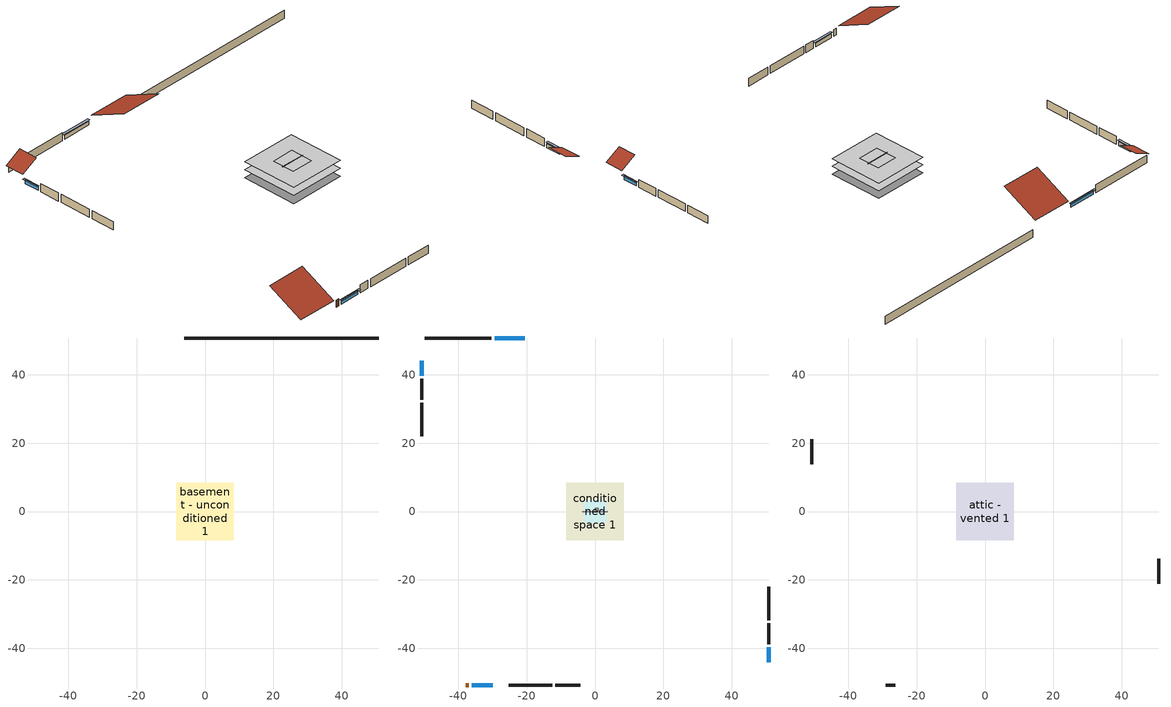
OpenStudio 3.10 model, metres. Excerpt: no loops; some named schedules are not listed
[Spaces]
basement - unconditioned 1
 floor foundation (Slab2 construction): -8.42,-8.42 -8.42,8.42 8.42,8.42 8.42,-8.42 z-2.44
 wall foundation (FoundationWall1 construction): 50.75,50.75 -6.1,50.75 z-2.44:0
garage 1
 floor foundation (Slab1 construction): -3.34,-3.34 -3.34,3.34 3.34,3.34 3.34,-3.34 z0
 wall outside (Wall1 construction): 50.75,-38.8 50.75,-32.7 z0:2.44
 wall outside (Wall2 construction): -11.58,-50.75 -4.27,-50.75 z0:2.44
 wall outside (Wall3 construction): -50.75,38.8 -50.75,32.7 z0:2.44
 wall to conditioned space 1 (Wall6 construction Reversed): 3.66,0 -3.66,0 z0:2.44
conditioned space 1
 floor to basement - unconditioned 1 (Floor2 construction): -8.42,-8.42 -8.42,8.42 8.42,8.42 8.42,-8.42 z0
 wall outside (Wall4 construction): -30.28,50.75 -49.82,50.75 z0:2.44
 wall outside (Wall5 construction): 50.75,-31.77 50.75,-22 z0:2.44
 wall outside (Wall7 construction): -50.75,31.77 -50.75,22 z0:2.44
 wall outside (Wall11 construction): -25.29,-50.75 -12.51,-50.75 z0:2.44
 wall outside (AdiabaticWallConstruction): -20.55,50.75 -29.35,50.75 / 50.75,-44.12 50.75,-39.72 / -35.99,-50.75 -29.89,-50.75 / -50.75,44.12 -50.75,39.72 z0:1.19
 wall outside (AdiabaticWallConstruction 1): -37.83,-50.75 -36.91,-50.75 z0:2.03
 window (WindowConstruction): -20.55,50.75 -29.35,50.75 z0:1.19
 window (WindowConstruction 1): 50.75,-44.12 50.75,-39.72 z0:1.19
 window (WindowConstruction 2): -35.99,-50.75 -29.89,-50.75 z0:1.19
 window (WindowConstruction 3): -50.75,44.12 -50.75,39.72 z0:1.19
 door (Door): -37.83,-50.75 -36.92,-50.75 z0:2.03
central ac and furnace airloop ret air space
 floor adiabatic (AdiabaticConst): 0,0 0,1 1,1 1,0 z0
 wall adiabatic (AdiabaticConst): 0,1 0,0 1,0 1,1 0,1 z0:1
 ceiling adiabatic (AdiabaticConst): 1,0 1,1 0,1 0,0 z1
attic - vented 1
 floor to garage 1 (Floor1 construction): -3.34,-3.34 -3.34,3.34 3.34,3.34 3.34,-3.34 z2.44
 floor to conditioned space 1 (Floor3 construction Reversed): -8.42,-8.42 -8.42,8.42 8.42,8.42 8.42,-8.42 z2.44
 wall outside (Wall8 construction): 50.75,-21.07 50.75,-13.8 z0:2.44
 wall outside (Wall9 construction): -50.75,21.07 -50.75,13.8 z0:2.44
 wall outside (Wall10 construction): -28.96,-50.75 -26.22,-50.75 z0:2.44
 roof outside (Roof1 construction): -19.62,50.75,2.44 -19.62,39.48,8.07 -7.03,39.48,8.07 -7.03,50.75,2.44
 roof outside (Roof2 construction): 50.75,-45.05,2.44 45.65,-45.05,4.98 45.65,-50.75,4.98 50.75,-50.75,2.44
 roof outside (Roof3 construction): -50.75,45.05,2.44 -45.65,45.05,4.98 -45.65,50.75,4.98 -50.75,50.75,2.44
 roof outside (Roof4 construction): -38.76,-50.75,2.44 -38.76,-40.02,7.8 -50.75,-40.02,7.8 -50.75,-50.75,2.44
shading: -29.66,50.75 -20.25,50.75 -20.25,51.36 -29.66,51.36 z1.49; 50.75,-39.42 50.75,-44.43 51.36,-44.43 51.36,-39.42 z1.49; -29.59,-50.75 -36.29,-50.75 -36.29,-51.36 -29.59,-51.36 z1.49; -50.75,39.42 -50.75,44.43 -51.36,44.43 -51.36,39.42 z1.49
[Site]
Buffalo Niagara Intl Ap_NY: Latitude {deg}=42.93; Longitude {deg}=-78.73; Time Zone {hr}=-5; Elevation {m}=215; Terrain=Suburbs; Keep Site Location Information=Yes
[Site:GroundTemperature:Shallow]
4.30207, 2.29327, 2.1324, 3.08568, 6.91256, 10.7216, 14.0239, 16.1158, 16.2935, 14.5921, 11.374, 7.68183
[Site:WaterMainsTemperature]
Calculation Method=Schedule; Temperature Schedule=mains temperature schedule
[Building]
Building 1
[Material] Roughness=Rough
Name | Thickness {m} | Conductivity {W/m-K} | Density {kg/m3} | Specific Heat {J/kg-K} | Thermal Absorptance | Solar Absorptance | Visible Absorptance
asphalt or fiberglass shingles | 0.00635 | 0.162714 | 1121.4 | 1465.45 | 0.9 | 0.85 | 0.85
roof rigid ins | 0.00281632 | 0.029427 | 32.04 | 1214.23 | 0.9 | 0.7 | 0.7
osb sheathing 0.5 in. | 0.0127 | 0.115458 | 512.64 | 1214.23 | 0.9 | 0.6 | 0.6
wood siding | 0.0254 | 0.102417 | 544.68 | 1172.36 | 0.9 | 0.7 | 0.7
osb sheathing 0.5 in. 1 | 0.0127 | 0.115458 | 512.64 | 1214.23 | 0.9 | 0.7 | 0.7
wall stud and cavity | 0.1397 | 0.727959 | 139.0536 | 1170.24 | 0.9 | 0.6 | 0.6
wall stud and cavity 1 | 0.1397 | 0.0929022 | 139.0536 | 1170.24 | 0.9 | 0.7 | 0.7
gypsum board | 0.0127 | 0.160291 | 801 | 837.4 | 0.9 | 0.6 | 0.6
osb sheathing 0.5 in. 2 | 0.0127 | 0.115458 | 512.64 | 1214.23
wall stud and cavity 2 | 0.1397 | 0.0838189 | 139.0536 | 1170.24 | 0.9 | 0.7 | 0.7
ceiling stud and cavity | 0.1397 | 1.39189 | 65.682 | 1177.47 | 0.9 | 0.7 | 0.7
floor stud and cavity | 0.1397 | 0.21683 | 92.3553 | 1139.71 | 0.9 | 0.7 | 0.7
floor rigid ins | 0.103632 | 0.029427 | 32.04 | 1214.23 | 0.9 | 0.7 | 0.7
osb sheathing 0.75 in. | 0.01905 | 0.115458 | 512.64 | 1214.23 | 0.9 | 0.7 | 0.7
floor covering | 0.0127 | 0.0433444 | 54.468 | 1339.84 | 0.9 | 0.6 | 0.6
ceiling loosefill ins | 0.169333 | 0.0480833 | 16.02 | 1046.75 | 0.9 | 0.7 | 0.7
ceiling stud and cavity 1 | 0.1397 | 0.0824711 | 65.682 | 1177.47 | 0.9 | 0.7 | 0.7
concrete 4.0 in. | 0.1016 | 1.803125 | 2242.8 | 837.4 | 0.9 | 0.7 | 0.7
concrete 8.0 in. | 0.2032 | 1.803125 | 2242.8 | 837.4 | 0.9 | 0.7 | 0.7
wood siding 1; wood siding 2 | 0.0254 | 0.102417 | 544.68 | 1172.36
wall rigid ins | 0.512978 | 0.029427 | 32.04 | 1214.23 | 0.9 | 0.7 | 0.7
wall stud and cavity 3 | 0.0889 | 0.380278 | 52.3479 | 1209.89 | 0.9 | 0.7 | 0.7
door material | 0.04445 | 0.0716541 | 512.64 | 1214.23 | 0.9 | 0.7 | 0.7
wall stud and cavity 4 | 0.0889 | 0.391764 | 83.0341 | 1211.67 | 0.9 | 0.7 | 0.7
furniture material conditioned space 1; furniture material garage 1; furniture material basement - unconditioned 1 | 0.1524 | 0.115458 | 640.8 | 1214.23 | 0.9 | 0.6 | 0.6
[Construction]
Roof1 construction; Roof2 construction; Roof3 construction; Roof4 construction: asphalt or fiberglass shingles, roof rigid ins, osb sheathing 0.5 in.
Wall1 construction; Wall2 construction; Wall3 construction: wood siding, osb sheathing 0.5 in. 1, wall stud and cavity
Wall4 construction; Wall5 construction: wood siding, osb sheathing 0.5 in. 1, wall stud and cavity 1, gypsum board
Wall6 construction Reversed: gypsum board, wall stud and cavity 2, osb sheathing 0.5 in. 2
Wall7 construction; Wall11 construction: wood siding, osb sheathing 0.5 in. 2, wall stud and cavity 1, gypsum board
Wall8 construction; Wall9 construction; Wall10 construction: wood siding, osb sheathing 0.5 in. 2, wall stud and cavity
Floor1 construction: ceiling stud and cavity
Floor2 construction: floor stud and cavity, floor rigid ins, osb sheathing 0.75 in., floor covering
Floor3 construction Reversed: gypsum board, ceiling stud and cavity 1, ceiling loosefill ins
Slab1 construction; Slab2 construction: concrete 4.0 in.
FoundationWall1 construction: concrete 8.0 in.
WindowConstruction; WindowConstruction 1; WindowConstruction 2; WindowConstruction 3: WindowMaterial
AdiabaticWallConstruction: wood siding 1, wall rigid ins, wall stud and cavity 3, gypsum board
Door: door material
AdiabaticWallConstruction 1: wood siding 2, wall rigid ins, wall stud and cavity 3, gypsum board
PartitionWallConstruction: gypsum board, wall stud and cavity 4, gypsum board
furniture construction conditioned space 1: furniture material conditioned space 1
furniture construction garage 1: furniture material garage 1
furniture construction basement - unconditioned 1: furniture material basement - unconditioned 1
AdiabaticConst: Adiabatic
[WindowMaterial:SimpleGlazingSystem]
WindowMaterial: U-Factor {W/m2-K}=2.10086; Solar Heat Gain Coefficient=0.3
[Material:NoMass]
Adiabatic: Roughness=Rough; Thermal Resistance {m2-K/W}=176.1
[ThermalZone] Multiplier=1; Use Ideal Air Loads=No
Name | Volume {m3} | Thermostat
conditioned space | 692.064 | conditioned space temperature setpoint
attic - vented | 443.593
garage | 108.737
basement - unconditioned | 692.064
central ac and furnace airloop ret air zone | 1
[Sizing:Zone] Zone Cooling Design Supply Air Temperature Input Method=SupplyAirTemperature; Zone Cooling Design Supply Air Temperature {C}=14; Zone Cooling Design Supply Air Temperature Difference {deltaC}=11.11; Zone Heating Design Supply Air Temperature Input Method=SupplyAirTemperature; Zone Heating Design Supply Air Temperature {C}=40; Zone Heating Design Supply Air Temperature Difference {deltaC}=11.11; Zone Cooling Design Supply Air Humidity Ratio {kg-H2O/kg-air}=0.0085; Zone Heating Design Supply Air Humidity Ratio {kg-H2O/kg-air}=0.008; Cooling Design Air Flow Method=DesignDay; Heating Design Air Flow Method=DesignDay; Account for Dedicated Outdoor Air System=No; Dedicated Outdoor Air System Control Strategy=NeutralSupplyAir; Dedicated Outdoor Air Low Setpoint Temperature for Design {C}=autosize; Dedicated Outdoor Air High Setpoint Temperature for Design {C}=autosize; Zone Load Sizing Method=Sensible Load Only No Latent Load; Zone Latent Cooling Design Supply Air Humidity Ratio Input Method=HumidityRatioDifference; Zone Cooling Design Supply Air Humidity Ratio Difference {kgWater/kgDryAir}=0.005; Zone Latent Heating Design Supply Air Humidity Ratio Input Method=HumidityRatioDifference; Zone Humidification Design Supply Air Humidity Ratio Difference {kgWater/kgDryAir}=0.005; Sizing Option=Coincident
attic - vented; garage; central ac and furnace airloop ret air zone
[Space]
Name | Thermal Zone | Volume {m3}
conditioned space 1 | conditioned space | 692.064
attic - vented 1 | attic - vented | 443.593
garage 1 | garage | 108.737
basement - unconditioned 1 | basement - unconditioned | 692.064
central ac and furnace airloop ret air space | central ac and furnace airloop ret air zone
[ThermostatSetpoint:DualSetpoint]
conditioned space temperature setpoint: Heating Setpoint Temperature Schedule=heating setpoint; Cooling Setpoint Temperature Schedule=cooling setpoint; Temperature Difference Between Cutout And Setpoint {deltaC}=0
[Foundation:Kiva] Wall Depth Below Slab {m}=0.2032
Name | Initial Indoor Air Temperature {C} | Wall Height Above Grade {m}
Foundation Kiva 1 | 2.71017 | 0.1016
Foundation Kiva 2 | 2.37632 | 0
[Foundation:Kiva:Settings]
Soil Conductivity {W/m-K}=1.731; Soil Density {kg/m3}=1842.3; Soil Specific Heat {J/kg-K}=418.7; Ground Solar Absorptivity=0.9; Ground Thermal Absorptivity=0.9; Ground Surface Roughness {m}=0.03; Far-Field Width {m}=40; Deep-Ground Boundary Condition=ZeroFlux; Deep-Ground Depth {m}=40; Minimum Cell Dimension {m}=0.2; Maximum Cell Growth Coefficient=3; Simulation Timestep=Timestep
[SurfaceProperty:ExposedFoundationPerimeter] Exposed Perimeter Calculation Method=TotalExposedPerimeter
Name | Total Exposed Perimeter {m}
Slab1 | 19.5072
Slab2 | 56.8452
[SurfaceProperty:IncidentSolarMultiplier] Incident Solar Multiplier=1; Incident Solar Multiplier Schedule=trans schedule winter=0.857 summer=0.857
Window1; Window2; Window3; Window4
[InternalMass:Definition] Design Level Calculation Method=SurfaceArea
Name | Construction | Surface Area {m2}
partition wall mass | PartitionWallConstruction | 283.819
furniture mass conditioned space 1 | furniture construction conditioned space 1 | 113.528
furniture mass garage 1 | furniture construction garage 1 | 4.45935
furniture mass basement - unconditioned 1 | furniture construction basement - unconditioned 1 | 113.528
[InternalMass] Multiplier=1
Name | Internal Mass Definition | Space or SpaceType
partition wall mass | partition wall mass | conditioned space 1
furniture mass conditioned space 1 | furniture mass conditioned space 1 | conditioned space 1
furniture mass garage 1 | furniture mass garage 1 | garage 1
furniture mass basement - unconditioned 1 | furniture mass basement - unconditioned 1 | basement - unconditioned 1
[Fan:SystemModel]
central ac and furnace supply fan: Availability Schedule=Always On Discrete; Design Maximum Air Flow Rate {m3/s}=0.618723; Speed Control Method=Discrete; Electric Power Minimum Flow Rate Fraction=0.2; Design Pressure Rise {Pa}=500; Motor Efficiency=1; Motor In Air Stream Fraction=1; Design Electric Power Consumption {W}=autosize; Design Power Sizing Method=PowerPerFlow; Electric Power Per Unit Flow Rate {W/(m3/s)}=1059.44; Electric Power Per Unit Flow Rate Per Unit Pressure {W-s/m3-Pa}=1.66667; Fan Total Efficiency=0.7; Motor Loss Radiative Fraction=0; Speed Flow Fraction 1=0.43478; Speed Electric Power Fraction 1=0.36106; Speed Flow Fraction 2=1; Speed Electric Power Fraction 2=1
[EnergyManagementSystem:Sensor]
Name | Output Variable or Output Meter Index Key | Output Variable or Output Meter
central_ac_and_furnace_supply_fan_s; central_ac_and_furnace_supply_fan_s_1 | central ac and furnace supply fan | Fan Electricity Energy
out_pb_s |  | Site Outdoor Air Barometric Pressure
out_wt_s |  | Site Outdoor Air Humidity Ratio
site_vw_s |  | Site Wind Speed
cool_season | cooling season schedule | Schedule Value
central_ac_and_furnace_airloop_Fan_RTF_s | central ac and furnace supply fan | Fan Runtime Fraction Speed 1
central_ac_and_furnace_airloop_Fan_RTF_s_1 | central ac and furnace supply fan | Fan Runtime Fraction Speed 2
central_ac_and_furnace_airloop_AH_MFR_s | Node 7 | System Node Mass Flow Rate
central_ac_and_furnace_airloop_AH_VFR_s | Node 7 | System Node Current Density Volume Flow Rate
central_ac_and_furnace_airloop_AH_Tout_s | Node 7 | System Node Temperature
central_ac_and_furnace_airloop_AH_Wout_s | Node 7 | System Node Humidity Ratio
central_ac_and_furnace_airloop_RA_T_s | Node 10 | System Node Temperature
central_ac_and_furnace_airloop_Ra_W_s | Node 10 | System Node Humidity Ratio
natural_vent_s | natural vent schedule | Schedule Value
htg_sp_s | heating setpoint | Schedule Value
clg_sp_s | cooling setpoint | Schedule Value
mech_vent_range_fan_0_sch_s | mech vent range fan 0 schedule | Schedule Value
mech_vent_bath_fan_0_sch_s | mech vent bath fan 0 schedule | Schedule Value
clothes_dryer_exhaust_0_sch_s | clothes_dryer | Schedule Value
htg_load_cond |  | Heating:EnergyTransfer:Zone:CONDITIONED SPACE
clg_load_cond |  | Cooling:EnergyTransfer:Zone:CONDITIONED SPACE
htg_load_duct |  | Heating:EnergyTransfer:Zone:CENTRAL AC AND FURNACE AIRLOOP RET AIR ZONE
clg_load_duct |  | Cooling:EnergyTransfer:Zone:CENTRAL AC AND FURNACE AIRLOOP RET AIR ZONE
[EnergyManagementSystem:Program]
central_ac_and_furnace_supply_fan_disaggregate_program: Set central_ac_and_furnace_supply_fan_clg = 0; If central_ac_and_furnace_clg_coil_s > 0; Set central_ac_and_furnace_supply_fan_clg = central_ac_and_furnace_supply_fan_s; EndIf
central_ac_and_furnace_supply_fan_disaggregate_program_1: Set central_ac_and_furnace_supply_fan_primary_htg = 0; If central_ac_and_furnace_htg_coil_s > 0; Set central_ac_and_furnace_supply_fan_primary_htg = central_ac_and_furnace_supply_fan_s_1; EndIf
water_heater_EC_adj: If WarmupFlag == 0; Set dhw_e_cons = water_heater_energy + water_heater_on_cycle_parasitic + water_heater_off_cycle_parasitic; Set water_heater_ec_adj_act = 0.0 * dhw_e_cons / 1; EndIf
fridge_schedule_program: Set Tin = fridge_tin_s*(9.0/5.0)+32.0; Set fridge_schedule_act = 0; If (Hour == 0); Set fridge_schedule_act = (-0.487+0.019*Tin); ElseIf (Hour == 1); Set fridge_schedule_act = (-0.34+0.016*Tin); ElseIf (Hour == 2); Set fridge_schedule_act = (-0.37+0.017*Tin); ElseIf (Hour == 3); Set fridge_schedule_act = (-0.361+0.016*Tin); ElseIf (Hour == 4); Set fridge_schedule_act = (-0.515+0.018*Tin); ElseIf (Hour == 5); Set fridge_schedule_act = (-0.684+0.021*Tin); ElseIf (Hour == 6); Set fridge_schedule_act = (-0.471+0.019*Tin); ElseIf (Hour == 7); Set fridge_schedule_act = (-0.159+0.015*Tin); ElseIf (Hour == 8); Set fridge_schedule_act = (-0.079+0.015*Tin); ElseIf (Hour == 9); Set fridge_schedule_act = (-0.417+0.019*Tin); ElseIf (Hour == 10); Set fridge_schedule_act = (-0.411+0.018*Tin); ElseIf (Hour == 11); Set fridge_schedule_act = (-0.386+0.018*Tin); ElseIf (Hour == 12); Set fridge_schedule_act = (-0.24+0.016*Tin); ElseIf (Hour == 13); Set fridge_schedule_act = (-0.314+0.017*Tin); ElseIf (Hour == 14); Set fridge_schedule_act = (-0.16+0.015*Tin); ElseIf (Hour == 15); Set fridge_schedule_act = (-0.121+0.015*Tin); ElseIf (Hour == 16); Set fridge_schedule_act = (-0.469+0.02*Tin); ElseIf (Hour == 17); Set fridge_schedule_act = (-0.412+0.02*Tin); ElseIf (Hour == 18); Set fridge_schedule_act = (-0.091+0.017*Tin); ElseIf (Hour == 19); Set fridge_schedule_act = (0.077+0.014*Tin); ElseIf (Hour == 20); Set fridge_schedule_act = (-0.118+0.016*Tin); ElseIf (Hour == 21); Set fridge_schedule_act = (-0.247+0.017*Tin); ElseIf (Hour == 22); Set fridge_schedule_act = (-0.445+0.019*Tin); ElseIf (Hour == 23); Set fridge_schedule_act = (-0.544+0.02*Tin); EndIf
central_ac_and_furnace_airloop_0_duct_program: Set central_ac_and_furnace_airloop_AH_MFR = central_ac_and_furnace_airloop_AH_MFR_s; Set central_ac_and_furnace_airloop_Fan_RTF = 0; Set central_ac_and_furnace_airloop_Fan_RTF = central_ac_and_furnace_airloop_Fan_RTF + central_ac_and_furnace_airloop_Fan_RTF_s; Set central_ac_and_furnace_airloop_Fan_RTF = central_ac_and_furnace_airloop_Fan_RTF + central_ac_and_furnace_airloop_Fan_RTF_s_1; Set central_ac_and_furnace_airloop_AH_VFR = central_ac_and_furnace_airloop_AH_VFR_s; Set central_ac_and_furnace_airloop_AH_Tout = central_ac_and_furnace_airloop_AH_Tout_s; Set central_ac_and_furnace_airloop_AH_Wout = central_ac_and_furnace_airloop_AH_Wout_s; Set central_ac_and_furnace_airloop_RA_T = central_ac_and_furnace_airloop_RA_T_s; Set central_ac_and_furnace_airloop_Ra_W = central_ac_and_furnace_airloop_Ra_W_s; Set central_ac_and_furnace_airloop_0_DZ_T = central_ac_and_furnace_airloop_0_DZ_T_s; Set central_ac_and_furnace_airloop_0_DZ_W = central_ac_and_furnace_airloop_0_DZ_W_s; Run central_ac_and_furnace_airloop_0_duct_subroutine; Set central_ac_and_furnace_airloop_0_SupSensLkToCond_act = central_ac_and_furnace_airloop_0_SupSensLkToCond; Set central_ac_and_furnace_airloop_0_SupLatLkToCond_act = central_ac_and_furnace_airloop_0_SupLatLkToCond; Set central_ac_and_furnace_airloop_0_SupCondToLv_act = central_ac_and_furnace_airloop_0_SupCondToLv; Set central_ac_and_furnace_airloop_0_RetSensLkToRP_act = central_ac_and_furnace_airloop_0_RetSensLkToRP; Set central_ac_and_furnace_airloop_0_RetLatLkToRP_act = central_ac_and_furnace_airloop_0_RetLatLkToRP; Set central_ac_and_furnace_airloop_0_RetCondToRP_act = central_ac_and_furnace_airloop_0_RetCondToRP; Set central_ac_and_furnace_airloop_0_RetCondToDZ_act = central_ac_and_furnace_airloop_0_RetCondToDZ; Set central_ac_and_furnace_airloop_0_SupCondToDZ_act = central_ac_and_furnace_airloop_0_SupCondToDZ; Set central_ac_and_furnace_airloop_0_SupSensLkToDZ_act = central_ac_and_furnace_airloop_0_SupSensLkToDZ; Set central_ac_and_furnace_airloop_0_SupLatLkToDZ_act = central_ac_and_furnace_airloop_0_SupLatLkToDZ; Set central_ac_and_furnace_airloop_0_ZoneMixDZToCond_mix_act = central_ac_and_furnace_airloop_0_ZoneMixDZToCond; Set central_ac_and_furnace_airloop_0_ZoneMixCondToDZ_mix_act = central_ac_and_furnace_airloop_0_ZoneMixCondToDZ
natural_vent_program: Set Tin = tin_s; Set Tout = tout_s; Set Wout = out_wt_s; Set Pbar = out_pb_s; Set Phiout = (@RhFnTdbWPb Tout Wout Pbar); Set MaxHR = 0.0115; Set Tnvsp = (htg_sp_s + clg_sp_s) / 2; Set NVavail = natural_vent_s; Set ClgSsnAvail = cool_season; Set Qnv = 0; Set Qwhf = 0; Set whole_house_fan_mix_act = 0; Set whole_house_fan_act = 0; If ((Wout < MaxHR) && (Tin > Tout) && (Tin > Tnvsp) && (ClgSsnAvail > 0)); Set WHF_Flow = 0; Set Adj = (Tin-Tnvsp)/(Tin-Tout); Set Adj = (@Min Adj 1); Set Adj = (@Max Adj 0); If (WHF_Flow > 0); Set Qwhf = WHF_Flow*Adj; Set whole_house_fan_mix_act = WHF_Flow*Adj; Set WHF_W = 0; Set whole_house_fan_act = WHF_W*Adj; ElseIf (NVavail > 0); Set NVArea = 11323.617094656001; Set Cs = 8.968567957270247e-05; Set Cw = 6.158219665777789e-05; Set Tdiff = Tin-Tout; Set dT = (@Abs Tdiff); Set Vwind = site_vw_s; Set SGNV = NVArea*Adj*((((Cs*dT)+(Cw*(Vwind^2)))^0.5)/1000); Set MaxNV = 3.844798503936001; Set Qnv = (@Min SGNV MaxNV); EndIf; EndIf; Set natural_vent_flow_act = Qnv; Set whole_house_fan_flow_act = Qwhf; Set natural_vent_program_Qnv = Qnv; Set natural_vent_program_Qwhf = Qwhf
basement_unconditioned_1_duct_leakage_imbalance_infil_program: Set Qducts = 0; Set Qducts = Qducts - central_ac_and_furnace_airloop_0_DuctImbalLkSupFanEquivDZ; Set Qducts = Qducts + central_ac_and_furnace_airloop_0_DuctImbalLkExhFanEquivDZ; Set basement_unconditioned_1_duct_leakage_imbalance_infil_flow_act = (@Abs(Qducts))
infil_program: Set p_m = 0.14; Set p_s = 0.22; Set s_m = 270; Set s_s = 370; Set z_m = 9.99744; Set z_s = 2.4384; Set f_t = (((s_m/z_m)^p_m)*((z_s/s_s)^p_s)); Set Tdiff = tin_s-tout_s; Set dT = @Abs Tdiff; Set c = 0.0986; Set Cs = 0.0567; Set Cw = 0.1627; Set n = 0.65; Set sft = (f_t*0.5); Set temp1 = ((c*Cw)*((sft*site_vw_s)^(2*n)))^2; Set Qinf = (((c*Cs*(dT^n))^2)+temp1)^0.5; Set Qinf = (@Max Qinf 0); Set mech_vent_house_fan_sensible_load_act = 0.0; Set mech_vent_house_fan_latent_load_act = 0.0; Set OASupInPb = out_pb_s; Set OASupInTemp = tout_s; Set OASupInW = out_wt_s; Set OASupRho = (@RhoAirFnPbTdbW OASupInPb OASupInTemp OASupInW); Set OASupCp = (@CpAirFnW OASupInW); Set OASupInEnth = (@HFnTdbW OASupInTemp OASupInW); Set ZoneTemp = tin_s; Set ZoneW = win_s; Set ZoneCp = (@CpAirFnW ZoneW); Set ZoneAirEnth = (@HFnTdbW ZoneTemp ZoneW); Set mech_vent_house_fan_cfis_act = 0.0; Set QWHV_cfis_sup = 0.0; Set QWHV_cfis_suppl_sup = 0.0; Set QWHV_cfis_suppl_exh = 0.0; Set Qrange = 0; Set Qrange = Qrange + 0.04719 * mech_vent_range_fan_0_sch_s; Set Qbath = 0; Set Qbath = Qbath + 0.04719 * mech_vent_bath_fan_0_sch_s; Set Qdryer = 0; Set Qdryer = Qdryer + 0.15118 * clothes_dryer_exhaust_0_sch_s; Set QWHV_sup = 0.0; Set QWHV_exh = 0.0; Set Qsupply = QWHV_sup + QWHV_cfis_sup + QWHV_cfis_suppl_sup; Set Qexhaust = Qrange + Qbath + Qdryer + QWHV_exh + QWHV_cfis_suppl_exh; Set Qfan = (@Max Qexhaust Qsupply); Set Qducts = 0; Set Qducts = Qducts - central_ac_and_furnace_airloop_0_DuctImbalLkSupFanEquivCond; Set Qducts = Qducts + central_ac_and_furnace_airloop_0_DuctImbalLkExhFanEquivCond; If Qducts < 0; Set Qsupply = Qsupply - Qducts; Else; Set Qexhaust = Qexhaust + Qducts; EndIf; Set Qfan_with_ducts = (@Max Qexhaust Qsupply); Set Qimb = (@Abs (Qsupply - Qexhaust)); If Qinf + Qimb > 0; Set Qtot = Qfan_with_ducts + (Qinf^2) / (Qinf + Qimb); Else; Set Qtot = Qfan_with_ducts; EndIf; Set Qinf_adj = Qtot - Qfan; Set infil_flow_act = Qinf_adj; Set infil_program_Qinf = Qinf_adj; Set infil_program_Qfan = Qfan; Set Qload = Qfan; Set Effectiveness_Sens = 0.0; Set Effectiveness_Lat = 0.0; Set Fan_MFR = Qload * OASupRho; Set ZoneInEnth = OASupInEnth; Set ZoneInTemp = OASupInTemp; Set FanTotalToCond = Fan_MFR * (ZoneInEnth - ZoneAirEnth); Set FanSensToCond = Fan_MFR * ZoneCp * (ZoneInTemp - ZoneTemp); Set FanLatToCond = FanTotalToCond - FanSensToCond; Set mech_vent_house_fan_sensible_load_act = mech_vent_house_fan_sensible_load_act + FanSensToCond; Set mech_vent_house_fan_latent_load_act = mech_vent_house_fan_latent_load_act + FanLatToCond
unmet_hours_program: Set htg_unmet_hours = 0; Set clg_unmet_hours = 0; Set unit_htg_unmet_hours = 0; If ((DayOfYear >= 1) && (DayOfYear <= 365)); Set unit_htg_unmet_hours = unit_htg_unmet_hours + conditioned_space_htg_unmet_s; If unit_htg_unmet_hours > htg_unmet_hours; Set htg_unmet_hours = unit_htg_unmet_hours; EndIf; EndIf; Set unit_clg_unmet_hours = 0; If ((DayOfYear >= 1) && (DayOfYear <= 365)); Set unit_clg_unmet_hours = unit_clg_unmet_hours + conditioned_space_clg_unmet_s; If unit_clg_unmet_hours > clg_unmet_hours; Set clg_unmet_hours = unit_clg_unmet_hours; EndIf; EndIf
total_loads_program: Set loads_htg_tot = 0; Set loads_clg_tot = 0; If htg_load_cond > 0; Set loads_htg_tot = loads_htg_tot + (htg_load_cond - clg_load_cond) * 1.0; Set loads_htg_tot = loads_htg_tot + (htg_load_duct - clg_load_duct) * 1.0; EndIf; Set loads_htg_tot = (@Max loads_htg_tot 0); If clg_load_cond > 0; Set loads_clg_tot = loads_clg_tot + (clg_load_cond - htg_load_cond) * 1.0; Set loads_clg_tot = loads_clg_tot + (clg_load_duct - htg_load_duct) * 1.0; EndIf; Set loads_clg_tot = (@Max loads_clg_tot 0)
total_airflows_program: Set total_infil_flow_rate = 0; Set total_mechvent_flow_rate = 0; Set total_natvent_flow_rate = 0; Set total_whf_flow_rate = 0; Set total_infil_flow_rate = total_infil_flow_rate + (infil_program_Qinf * 1); Set total_mechvent_flow_rate = total_mechvent_flow_rate + (infil_program_Qfan * 1); Set total_natvent_flow_rate = total_natvent_flow_rate + (natural_vent_program_Qnv * 1); Set total_whf_flow_rate = total_whf_flow_rate + (natural_vent_program_Qwhf * 1)
[EnergyManagementSystem:ProgramCallingManager]
central_ac_and_furnace_supply_fan_disaggregate_program_calling_manager: EndOfSystemTimestepBeforeHVACReporting; central_ac_and_furnace_supply_fan_disaggregate_program
central_ac_and_furnace_supply_fan_disaggregate_program_calling_manager 1: EndOfSystemTimestepBeforeHVACReporting; central_ac_and_furnace_supply_fan_disaggregate_program_1
water_heater_EC_adj_ProgramManager: EndOfSystemTimestepBeforeHVACReporting; water_heater_EC_adj
fridge_schedule_program_calling_manager: BeginZoneTimestepAfterInitHeatBalance; fridge_schedule_program
central_ac_and_furnace_airloop_0_duct_program_calling_manager: EndOfSystemTimestepAfterHVACReporting; central_ac_and_furnace_airloop_0_duct_program
natural_vent_program_calling_manager: BeginZoneTimestepAfterInitHeatBalance; natural_vent_program
basement_unconditioned_1_duct_leakage_imbalance_infil_program_calling_manager: BeginZoneTimestepAfterInitHeatBalance; basement_unconditioned_1_duct_leakage_imbalance_infil_program
infil_program_calling_manager: BeginZoneTimestepAfterInitHeatBalance; infil_program
unmet_hours_program_calling_manager: EndOfZoneTimestepBeforeZoneReporting; unmet_hours_program
total_loads_program_calling_manager: EndOfZoneTimestepAfterZoneReporting; total_loads_program
total_airflows_program_calling_manager: EndOfZoneTimestepAfterZoneReporting; total_airflows_program
[EnergyManagementSystem:OutputVariable] Type of Data in Variable=Summed; Update Frequency=SystemTimestep; Units=J
Name | EMS Variable | EMS Program or Subroutine
central ac and furnace supply fan disaggregate clg | central_ac_and_furnace_supply_fan_clg | central_ac_and_furnace_supply_fan_disaggregate_program
central ac and furnace supply fan disaggregate htg primary | central_ac_and_furnace_supply_fan_primary_htg | central_ac_and_furnace_supply_fan_disaggregate_program_1
[External:File]
External File 1: File=in.schedules.csv
[ElectricEquipment:Definition] Design Level Calculation Method=EquipmentLevel
Name | Design Level {W} | Fraction Latent | Fraction Radiant | Fraction Lost
ceiling fan | 58.3651 | 0 | 0.558 | 0
clothes washer | 1243.65 | 0.03 | 0.162 | 0.7
clothes dryer | 485.805 | 0.015 | 0.081 | 0.85
dishwasher | 724.42 | 0.3 | 0.18 | 0.4
fridge | 78.8813 | 0 | 0.6 | 0
cooking range | 102.038 | 0.16 | 0.384 | 0.2
misc tv | 407.323 | 0 | 0.6 | 0
misc plug loads | 514.959 | 0.045 | 0.513 | 0.1
whole house fan; mech vent house fan | 0 | 0 | 0 | 1
mech vent house fan cfis | 0 | 0 | 0 | 0
mech vent range fan 0; mech vent bath fan 0 | 30 | 0 | 0 | 1
[ElectricEquipment] Space or SpaceType=conditioned space 1
Name | Electric Equipment Definition | Schedule
ceiling fan | ceiling fan | ceiling_fan
clothes washer | clothes washer | clothes_washer
clothes dryer | clothes dryer | clothes_dryer
dishwasher | dishwasher | dishwasher
fridge | fridge | fridge schedule
cooking range | cooking range | cooking_range
misc tv | misc tv | plug_loads_tv
misc plug loads | misc plug loads | plug_loads_other
whole house fan | whole house fan | Always On Discrete
mech vent house fan | mech vent house fan | mech vent house fan schedule
mech vent house fan cfis | mech vent house fan cfis | mech vent house fan cfis schedule
mech vent range fan 0 | mech vent range fan 0 | mech vent range fan 0 schedule
mech vent bath fan 0 | mech vent bath fan 0 | mech vent bath fan 0 schedule
[OtherEquipment:Definition] Design Level Calculation Method=EquipmentLevel
Name | Design Level {W} | Fraction Latent | Fraction Radiant | Fraction Lost
water heater energy adjustment1 | 0.01 | 0 | 0 | 1
clothes dryer 2 | 6453.99 | 0.015 | 0.081 | 0.85
cooking range 2 | 2990.45 | 0.16 | 0.384 | 0.2
general water use sensible | -52.5013 | 0 | 0.6 | 0
general water use latent | 53.2715 | 1 | 0 | 0
central ac and furnace airloop_0 SupSensLkToCond; central ac and furnace airloop_0 SupCondToLv; central ac and furnace airloop_0 RetCondToRP; central ac and furnace airloop_0 RetSensLkToRP; central ac and furnace airloop_0 SupCondToDZ; central ac and furnace airloop_0 RetCondToDZ; central ac and furnace airloop_0 SupSensLkToDZ; mech vent house fan sensible load | 0 | 0 | 0 | 0
central ac and furnace airloop_0 SupLatLkToCond; central ac and furnace airloop_0 RetLatLkToRP; central ac and furnace airloop_0 SupLatLkToDZ; mech vent house fan latent load | 0 | 1 | 0 | 0
[OtherEquipment]
Name | Other Equipment Definition | Space or SpaceType | Schedule | Fuel Type
water heater energy adjustment1 | water heater energy adjustment1 | basement - unconditioned 1 | Always On Discrete | NaturalGas
clothes dryer 1 | clothes dryer 2 | conditioned space 1 | clothes_dryer | NaturalGas
cooking range 1 | cooking range 2 | conditioned space 1 | cooking_range | NaturalGas
general water use sensible | general water use sensible | conditioned space 1 | general water use schedule
general water use latent | general water use latent | conditioned space 1 | general water use schedule
central ac and furnace airloop_0 SupSensLkToCond | central ac and furnace airloop_0 SupSensLkToCond | conditioned space 1 | Always On Discrete
central ac and furnace airloop_0 SupLatLkToCond | central ac and furnace airloop_0 SupLatLkToCond | conditioned space 1 | Always On Discrete
central ac and furnace airloop_0 SupCondToLv | central ac and furnace airloop_0 SupCondToLv | conditioned space 1 | Always On Discrete
central ac and furnace airloop_0 RetCondToRP | central ac and furnace airloop_0 RetCondToRP | central ac and furnace airloop ret air space | Always On Discrete
central ac and furnace airloop_0 RetSensLkToRP | central ac and furnace airloop_0 RetSensLkToRP | central ac and furnace airloop ret air space | Always On Discrete
central ac and furnace airloop_0 RetLatLkToRP | central ac and furnace airloop_0 RetLatLkToRP | central ac and furnace airloop ret air space | Always On Discrete
central ac and furnace airloop_0 SupCondToDZ | central ac and furnace airloop_0 SupCondToDZ | basement - unconditioned 1 | Always On Discrete
central ac and furnace airloop_0 RetCondToDZ | central ac and furnace airloop_0 RetCondToDZ | basement - unconditioned 1 | Always On Discrete
central ac and furnace airloop_0 SupSensLkToDZ | central ac and furnace airloop_0 SupSensLkToDZ | basement - unconditioned 1 | Always On Discrete
central ac and furnace airloop_0 SupLatLkToDZ | central ac and furnace airloop_0 SupLatLkToDZ | basement - unconditioned 1 | Always On Discrete
mech vent house fan sensible load | mech vent house fan sensible load | conditioned space 1 | Always On Discrete
mech vent house fan latent load | mech vent house fan latent load | conditioned space 1 | Always On Discrete
[EnergyManagementSystem:Actuator]
Name | Actuated Component | Actuated Component Type | Actuated Component Control Type | Zone or Space
water_heater_ec_adj_act | water heater energy adjustment1 | OtherEquipment | Power Level | basement - unconditioned 1
fridge_schedule_act | fridge schedule | Schedule:Constant | Schedule Value
central_ac_and_furnace_airloop_0_SupSensLkToCond_act | central ac and furnace airloop_0 SupSensLkToCond | OtherEquipment | Power Level | conditioned space 1
central_ac_and_furnace_airloop_0_SupLatLkToCond_act | central ac and furnace airloop_0 SupLatLkToCond | OtherEquipment | Power Level | conditioned space 1
central_ac_and_furnace_airloop_0_SupCondToLv_act | central ac and furnace airloop_0 SupCondToLv | OtherEquipment | Power Level | conditioned space 1
central_ac_and_furnace_airloop_0_RetCondToRP_act | central ac and furnace airloop_0 RetCondToRP | OtherEquipment | Power Level | central ac and furnace airloop ret air space
central_ac_and_furnace_airloop_0_RetSensLkToRP_act | central ac and furnace airloop_0 RetSensLkToRP | OtherEquipment | Power Level | central ac and furnace airloop ret air space
central_ac_and_furnace_airloop_0_RetLatLkToRP_act | central ac and furnace airloop_0 RetLatLkToRP | OtherEquipment | Power Level | central ac and furnace airloop ret air space
central_ac_and_furnace_airloop_0_SupCondToDZ_act | central ac and furnace airloop_0 SupCondToDZ | OtherEquipment | Power Level | basement - unconditioned 1
central_ac_and_furnace_airloop_0_RetCondToDZ_act | central ac and furnace airloop_0 RetCondToDZ | OtherEquipment | Power Level | basement - unconditioned 1
central_ac_and_furnace_airloop_0_SupSensLkToDZ_act | central ac and furnace airloop_0 SupSensLkToDZ | OtherEquipment | Power Level | basement - unconditioned 1
central_ac_and_furnace_airloop_0_SupLatLkToDZ_act | central ac and furnace airloop_0 SupLatLkToDZ | OtherEquipment | Power Level | basement - unconditioned 1
central_ac_and_furnace_airloop_0_ZoneMixDZToCond_mix_act | central ac and furnace airloop_0 ZoneMixDZToCond mix | ZoneMixing | Air Exchange Flow Rate
central_ac_and_furnace_airloop_0_ZoneMixCondToDZ_mix_act | central ac and furnace airloop_0 ZoneMixCondToDZ mix | ZoneMixing | Air Exchange Flow Rate
natural_vent_flow_act | natural vent flow | Zone Infiltration | Air Exchange Flow Rate
whole_house_fan_flow_act | whole house fan flow | Zone Infiltration | Air Exchange Flow Rate
whole_house_fan_act | whole house fan | ElectricEquipment | Electricity Rate | conditioned space 1
whole_house_fan_mix_act | whole house fan mix | ZoneMixing | Air Exchange Flow Rate
basement_unconditioned_1_duct_leakage_imbalance_infil_flow_act | basement_unconditioned 1 duct leakage imbalance infil flow | Zone Infiltration | Air Exchange Flow Rate
mech_vent_house_fan_cfis_act | mech vent house fan cfis | ElectricEquipment | Electricity Rate | conditioned space 1
mech_vent_house_fan_sensible_load_act | mech vent house fan sensible load | OtherEquipment | Power Level | conditioned space 1
mech_vent_house_fan_latent_load_act | mech vent house fan latent load | OtherEquipment | Power Level | conditioned space 1
infil_flow_act | infil flow | Zone Infiltration | Air Exchange Flow Rate
[WaterUse:Equipment:Definition]
Name | Peak Flow Rate {m3/s} | Target Temperature Schedule
dhw fixtures | 1.79434e-05 | mixed water temperature schedule
dhw distribution waste | 6.16797e-06 | mixed water temperature schedule
clothes washer | 5.17561e-06
dishwasher | 5.01845e-06
[WaterUse:Equipment]
Name | Water Use Equipment Definition | Flow Rate Fraction Schedule
dhw fixtures | dhw fixtures | hot_water_fixtures
dhw distribution waste | dhw distribution waste | hot_water_fixtures
clothes washer | clothes washer | hot_water_clothes_washer
dishwasher | dishwasher | hot_water_dishwasher
[Lights:Definition] Design Level Calculation Method=LightingLevel; Fraction Radiant=0.6; Fraction Visible=0.2; Return Air Fraction=0
Name | Lighting Level {W}
interior lighting | 1403.41
garage lighting | 48.4103
[Lights] Fraction Replaceable=1
Name | Lights Definition | Space or SpaceType | Schedule
interior lighting | interior lighting | conditioned space 1 | lighting_interior
garage lighting | garage lighting | garage 1 | lighting_garage
[Exterior:Lights:Definition]
exterior lighting: Design Level {W}=58.1671
[Exterior:Lights]
exterior lighting: Exterior Lights Definition=exterior lighting; Schedule=exterior lighting schedule
[People:Definition]
occupants: Number of People Calculation Method=People; Number of People {people}=3; Fraction Radiant=0.314171; Sensible Heat Fraction=0.56303; Carbon Dioxide Generation Rate {m3/s-W}=0; Enable ASHRAE 55 Comfort Warnings=No; Mean Radiant Temperature Calculation Type=EnclosureAveraged
[People]
occupants: People Definition=occupants; Space or SpaceType=conditioned space 1; Number of People Schedule=occupants; Activity Level Schedule=occupants activity schedule; Multiplier=1
[EnergyManagementSystem:InternalVariable]
central_ac_and_furnace_airloop_max_sup_fan_mfr: Internal Data Index Key=central ac and furnace supply fan; Internal Data Type=Fan Maximum Mass Flow Rate
[AirLoopHVAC:ReturnPlenum]
Air Loop HVAC Return Plenum 1: ThermalZone=central ac and furnace airloop ret air zone
[ZoneMixing] Schedule=Always On Continuous; Design Flow Rate Calculation Method=Flow/Zone; Design Flow Rate {m3/s}=0
Name | Zone or Space | Source Zone or Space
central ac and furnace airloop_0 ZoneMixDZToCond mix | conditioned space | basement - unconditioned
central ac and furnace airloop_0 ZoneMixCondToDZ mix | basement - unconditioned | conditioned space
whole house fan mix | attic - vented | conditioned space
[SpaceInfiltration:DesignFlowRate] Schedule=Always On Discrete; Density Basis=Outdoor
Name | Space or SpaceType | Design Flow Rate Calculation Method | Design Flow Rate {m3/s} | Air Changes per Hour {1/hr} | Constant Term Coefficient | Temperature Term Coefficient | Velocity Term Coefficient | Velocity Squared Term Coefficient
natural vent flow; whole house fan flow; infil flow | conditioned space 1 | Flow/Space | 0
infil basement - unconditioned 1 | basement - unconditioned 1 | AirChanges/Hour |  | 0.1 | 1 | 0 | 0 | 0
basement_unconditioned 1 duct leakage imbalance infil flow | basement - unconditioned 1 | Flow/Space | 0
[SpaceInfiltration:EffectiveLeakageArea] Schedule=Always On Discrete
Name | Space or SpaceType | Effective Air Leakage Area {cm2} | Stack Coefficient | Wind Coefficient
infil garage 1 | garage 1 | 148.879 | 0.000129147 | 4.38083e-05
infil attic - vented 1 | attic - vented 1 | 10946 | 0.000281783 | 3.98724e-05
[Schedule:Ruleset]
Name | Default Day Schedule
heating setpoint | heating setpoint default day
cooling setpoint | cooling setpoint default day
exterior lighting schedule | exterior lighting schedule default day
general water use schedule | general water use schedule default day
cooling season schedule | cooling season schedule default day
natural vent schedule | natural vent schedule default day
mech vent range fan 0 schedule | mech vent range fan 0 schedule default day
mech vent bath fan 0 schedule | mech vent bath fan 0 schedule default day
[Schedule:Day]
heating setpoint default day; cooling setpoint default day; exterior lighting schedule default day; general water use schedule default day; cooling season schedule default day; mech vent range fan 0 schedule default day; mech vent bath fan 0 schedule default day: 24, 0, 0
heating setpoint day: 24, 0, 20
cooling setpoint day: 24, 0, 25.5556
exterior lighting schedule day: 1, 0, 0.566667, 3, 0, 0.524167, 5, 0, 0.495833, 6, 0, 0.5525, 7, 0, 0.623333, 8, 0, 0.580833, 9, 0, 0.439167, 10, 0, 0.354167, 12, 0, 0.34, 13, 0, 0.354167, 14, 0, 0.396667, 15, 0, 0.425, 16, 0, 0.495833, 17, 0, 0.623333, 18, 0, 0.793333, 19, 0, 0.906667, 20, 0, 0.963333, 21, 0, 0.991667, 22, 0, 0.920833, 23, 0, 0.793333, 24, 0, 0.665833
exterior lighting schedule day 1: 1, 0, 0.528571, 3, 0, 0.488929, 5, 0, 0.4625, 6, 0, 0.515357, 7, 0, 0.581429, 8, 0, 0.541786, 9, 0, 0.409643, 10, 0, 0.330357, 12, 0, 0.317143, 13, 0, 0.330357, 14, 0, 0.37, 15, 0, 0.396429, 16, 0, 0.4625, 17, 0, 0.581429, 18, 0, 0.74, 19, 0, 0.845714, 20, 0, 0.898571, 21, 0, 0.925, 22, 0, 0.858929, 23, 0, 0.74, 24, 0, 0.621071
exterior lighting schedule day 2: 1, 0, 0.485714, 3, 0, 0.449286, 5, 0, 0.425, 6, 0, 0.473571, 7, 0, 0.534286, 8, 0, 0.497857, 9, 0, 0.376429, 10, 0, 0.303571, 12, 0, 0.291429, 13, 0, 0.303571, 14, 0, 0.34, 15, 0, 0.364286, 16, 0, 0.425, 17, 0, 0.534286, 18, 0, 0.68, 19, 0, 0.777143, 20, 0, 0.825714, 21, 0, 0.85, 22, 0, 0.789286, 23, 0, 0.68, 24, 0, 0.570714
exterior lighting schedule day 3: 1, 0, 0.442857, 3, 0, 0.409643, 5, 0, 0.3875, 6, 0, 0.431786, 7, 0, 0.487143, 8, 0, 0.453929, 9, 0, 0.343214, 10, 0, 0.276786, 12, 0, 0.265714, 13, 0, 0.276786, 14, 0, 0.31, 15, 0, 0.332143, 16, 0, 0.3875, 17, 0, 0.487143, 18, 0, 0.62, 19, 0, 0.708571, 20, 0, 0.752857, 21, 0, 0.775, 22, 0, 0.719643, 23, 0, 0.62, 24, 0, 0.520357
exterior lighting schedule day 4: 1, 0, 0.4, 3, 0, 0.37, 5, 0, 0.35, 6, 0, 0.39, 7, 0, 0.44, 8, 0, 0.41, 9, 0, 0.31, 10, 0, 0.25, 12, 0, 0.24, 13, 0, 0.25, 14, 0, 0.28, 15, 0, 0.3, 16, 0, 0.35, 17, 0, 0.44, 18, 0, 0.56, 19, 0, 0.64, 20, 0, 0.68, 21, 0, 0.7, 22, 0, 0.65, 23, 0, 0.56, 24, 0, 0.47
exterior lighting schedule day 5: 1, 0, 0.380952, 3, 0, 0.352381, 5, 0, 0.333333, 6, 0, 0.371429, 7, 0, 0.419048, 8, 0, 0.390476, 9, 0, 0.295238, 10, 0, 0.238095, 12, 0, 0.228571, 13, 0, 0.238095, 14, 0, 0.266667, 15, 0, 0.285714, 16, 0, 0.333333, 17, 0, 0.419048, 18, 0, 0.533333, 19, 0, 0.609524, 20, 0, 0.647619, 21, 0, 0.666667, 22, 0, 0.619048, 23, 0, 0.533333, 24, 0, 0.447619
exterior lighting schedule day 6: 1, 0, 0.390476, 3, 0, 0.36119, 5, 0, 0.341667, 6, 0, 0.380714, 7, 0, 0.429524, 8, 0, 0.400238, 9, 0, 0.302619, 10, 0, 0.244048, 12, 0, 0.234286, 13, 0, 0.244048, 14, 0, 0.273333, 15, 0, 0.292857, 16, 0, 0.341667, 17, 0, 0.429524, 18, 0, 0.546667, 19, 0, 0.624762, 20, 0, 0.66381, 21, 0, 0.683333, 22, 0, 0.634524, 23, 0, 0.546667, 24, 0, 0.45881
exterior lighting schedule day 7: 1, 0, 0.419048, 3, 0, 0.387619, 5, 0, 0.366667, 6, 0, 0.408571, 7, 0, 0.460952, 8, 0, 0.429524, 9, 0, 0.324762, 10, 0, 0.261905, 12, 0, 0.251429, 13, 0, 0.261905, 14, 0, 0.293333, 15, 0, 0.314286, 16, 0, 0.366667, 17, 0, 0.460952, 18, 0, 0.586667, 19, 0, 0.670476, 20, 0, 0.712381, 21, 0, 0.733333, 22, 0, 0.680952, 23, 0, 0.586667, 24, 0, 0.492381
exterior lighting schedule day 8: 1, 0, 0.466667, 3, 0, 0.431667, 5, 0, 0.408333, 6, 0, 0.455, 7, 0, 0.513333, 8, 0, 0.478333, 9, 0, 0.361667, 10, 0, 0.291667, 12, 0, 0.28, 13, 0, 0.291667, 14, 0, 0.326667, 15, 0, 0.35, 16, 0, 0.408333, 17, 0, 0.513333, 18, 0, 0.653333, 19, 0, 0.746667, 20, 0, 0.793333, 21, 0, 0.816667, 22, 0, 0.758333, 23, 0, 0.653333, 24, 0, 0.548333
exterior lighting schedule day 9: 1, 0, 0.509524, 3, 0, 0.47131, 5, 0, 0.445833, 6, 0, 0.496786, 7, 0, 0.560476, 8, 0, 0.522262, 9, 0, 0.394881, 10, 0, 0.318452, 12, 0, 0.305714, 13, 0, 0.318452, 14, 0, 0.356667, 15, 0, 0.382143, 16, 0, 0.445833, 17, 0, 0.560476, 18, 0, 0.713333, 19, 0, 0.815238, 20, 0, 0.86619, 21, 0, 0.891667, 22, 0, 0.827976, 23, 0, 0.713333, 24, 0, 0.59869
exterior lighting schedule day 10: 1, 0, 0.552381, 3, 0, 0.510952, 5, 0, 0.483333, 6, 0, 0.538571, 7, 0, 0.607619, 8, 0, 0.56619, 9, 0, 0.428095, 10, 0, 0.345238, 12, 0, 0.331429, 13, 0, 0.345238, 14, 0, 0.386667, 15, 0, 0.414286, 16, 0, 0.483333, 17, 0, 0.607619, 18, 0, 0.773333, 19, 0, 0.88381, 20, 0, 0.939048, 21, 0, 0.966667, 22, 0, 0.897619, 23, 0, 0.773333, 24, 0, 0.649048
exterior lighting schedule day 11: 1, 0, 0.571429, 3, 0, 0.528571, 5, 0, 0.5, 6, 0, 0.557143, 7, 0, 0.628571, 8, 0, 0.585714, 9, 0, 0.442857, 10, 0, 0.357143, 12, 0, 0.342857, 13, 0, 0.357143, 14, 0, 0.4, 15, 0, 0.428571, 16, 0, 0.5, 17, 0, 0.628571, 18, 0, 0.8, 19, 0, 0.914286, 20, 0, 0.971429, 21, 0, 1, 22, 0, 0.928571, 23, 0, 0.8, 24, 0, 0.671429
general water use schedule day: 1, 0, 0.315068, 3, 0, 0.287671, 4, 0, 0.342466, 5, 0, 0.369863, 6, 0, 0.520548, 7, 0, 0.60274, 8, 0, 0.534247, 10, 0, 0.506849, 11, 0, 0.465753, 14, 0, 0.479452, 15, 0, 0.534247, 16, 0, 0.589041, 17, 0, 0.69863, 18, 0, 0.876712, 19, 0, 0.890411, 20, 0, 0.986301, 21, 0, 1, 22, 0, 0.863014, 23, 0, 0.616438, 24, 0, 0.465753
mech vent range fan 0 schedule day: 18, 0, 0, 19, 0, 1, 24, 0, 0
mech vent bath fan 0 schedule day: 7, 0, 0, 8, 0, 1, 24, 0, 0
[Schedule:Rule] Apply Sunday=Yes; Apply Monday=Yes; Apply Tuesday=Yes; Apply Wednesday=Yes; Apply Thursday=Yes; Apply Friday=Yes; Apply Saturday=Yes; Date Specification Type=DateRange; Start Day=1
Name | Schedule Ruleset | Rule Order | Day Schedule | Start Month | End Month | End Day
heating setpoint allday rule | heating setpoint | 0 | heating setpoint day | 1 | 12 | 31
cooling setpoint allday rule | cooling setpoint | 0 | cooling setpoint day | 1 | 12 | 31
exterior lighting schedule allday rule | exterior lighting schedule | 11 | exterior lighting schedule day | 1 | 1 | 31
exterior lighting schedule allday rule 1 | exterior lighting schedule | 10 | exterior lighting schedule day 1 | 2 | 2 | 28
exterior lighting schedule allday rule 2 | exterior lighting schedule | 9 | exterior lighting schedule day 2 | 3 | 3 | 31
exterior lighting schedule allday rule 3 | exterior lighting schedule | 8 | exterior lighting schedule day 3 | 4 | 4 | 30
exterior lighting schedule allday rule 4 | exterior lighting schedule | 7 | exterior lighting schedule day 4 | 5 | 5 | 31
exterior lighting schedule allday rule 5 | exterior lighting schedule | 6 | exterior lighting schedule day 5 | 6 | 6 | 30
exterior lighting schedule allday rule 6 | exterior lighting schedule | 5 | exterior lighting schedule day 6 | 7 | 7 | 31
exterior lighting schedule allday rule 7 | exterior lighting schedule | 4 | exterior lighting schedule day 7 | 8 | 8 | 31
exterior lighting schedule allday rule 8 | exterior lighting schedule | 3 | exterior lighting schedule day 8 | 9 | 9 | 30
exterior lighting schedule allday rule 9 | exterior lighting schedule | 2 | exterior lighting schedule day 9 | 10 | 10 | 31
exterior lighting schedule allday rule 10 | exterior lighting schedule | 1 | exterior lighting schedule day 10 | 11 | 11 | 30
exterior lighting schedule allday rule 11 | exterior lighting schedule | 0 | exterior lighting schedule day 11 | 12 | 12 | 31
general water use schedule allday rule | general water use schedule | 0 | general water use schedule day | 1 | 12 | 31
mech vent range fan 0 schedule allday rule | mech vent range fan 0 schedule | 0 | mech vent range fan 0 schedule day | 1 | 12 | 31
mech vent bath fan 0 schedule allday rule | mech vent bath fan 0 schedule | 0 | mech vent bath fan 0 schedule day | 1 | 12 | 31
[Schedule:Constant]
Name | Value
trans schedule winter=0.857 summer=0.857 | 0.857
Always On Discrete; Always On Continuous; mech vent house fan schedule; mech vent house fan cfis schedule | 1
fridge schedule | 0
occupants activity schedule | 117.228
[Schedule:File] External File=External File 1; Rows to Skip at Top=1; Number of Hours of Data=8760; Interpolate to Timestep=Yes; Minutes per Item=60; Translate File With Relative Path=Yes
Name | Column Number
ceiling_fan | 4
clothes_washer | 10
clothes_dryer | 11
dishwasher | 8
cooking_range | 12
hot_water_fixtures | 13
hot_water_clothes_washer | 9
hot_water_dishwasher | 7
lighting_interior | 5
lighting_garage | 6
plug_loads_tv | 3
plug_loads_other | 2
occupants | 1
[Schedule:FixedInterval]
mains temperature schedule: Interval Length {minutes}=1440; Start Month=1; Start Day=1; Value 1=8.20444; Value 2=8.13556; Value 3=8.06778; Value 4=8.00111; Value 5=7.93611; Value 6=7.87222; Value 7=7.80944; Value 8=7.74833; Value 9=7.68889; Value 10=7.63056; Value 11=7.57333; Value 12=7.51778; Value 13=7.46333; Value 14=7.41111; Value 15=7.35944; Value 16=7.31; Value 17=7.26167; Value 18=7.215; Value 19=7.17; Value 20=7.12611; Value 21=7.08389; Value 22=7.04389; Value 23=7.00444; Value 24=6.96722; Value 25=6.93167; Value 26=6.89778; Value 27=6.865; Value 28=6.83444; Value 29=6.805; Value 30=6.77722; Value 31=6.75167; Value 32=6.72722; Value 33=6.70444; Value 34=6.68389; Value 35=6.66444; Value 36=6.64722; Value 37=6.63111; Value 38=6.61722; Value 39=6.605; Value 40=6.59389; Value 41=6.585; Value 42=6.57778; Value 43=6.57222; Value 44=6.56889; Value 45=6.56667; Value 46=6.56611; Value 47=6.56778; Value 48=6.57056; Value 49=6.57556; Value 50=6.58167; Value 51=6.59; Value 52=6.6; Value 53=6.61167; Value 54=6.625; Value 55=6.64; Value 56=6.65722; Value 57=6.67556; Value 58=6.69556; Value 59=6.71722; Value 60=6.74111; Value 61=6.76611; Value 62=6.79333; Value 63=6.82167; Value 64=6.85167; Value 65=6.88333; Value 66=6.91722; Value 67=6.95222; Value 68=6.98889; Value 69=7.02667; Value 70=7.06667; Value 71=7.10833; Value 72=7.15111; Value 73=7.19556; Value 74=7.24167; Value 75=7.28944; Value 76=7.33833; Value 77=7.38889; Value 78=7.44111; Value 79=7.49444; Value 80=7.54944; Value 81=7.60611; Value 82=7.66389; Value 83=7.72278; Value 84=7.78333; Value 85=7.84556; Value 86=7.90889; Value 87=7.97333; Value 88=8.03944; Value 89=8.10667; Value 90=8.175; Value 91=8.245; Value 92=8.31556; Value 93=8.38778; Value 94=8.46111; Value 95=8.53556; Value 96=8.61167; Value 97=8.68833; Value 98=8.76611; Value 99=8.845; Value 100=8.925; Value 101=9.00611; Value 102=9.08778; Value 103=9.17111; Value 104=9.255; Value 105=9.33944; Value 106=9.42556; Value 107=9.51222; Value 108=9.59944; Value 109=9.68778; Value 110=9.77667; Value 111=9.86667; Value 112=9.95722; Value 113=10.0489; Value 114=10.1406; Value 115=10.2333; Value 116=10.3267; Value 117=10.4206; Value 118=10.515; Value 119=10.61; Value 120=10.7056; Value 121=10.8017; Value 122=10.8983; Value 123=10.9956; Value 124=11.0928; Value 125=11.1906; Value 126=11.2889; Value 127=11.3872; Value 128=11.4861; Value 129=11.585; Value 130=11.6844; Value 131=11.7839; Value 132=11.8833; Value 133=11.9833; Value 134=12.0828; Value 135=12.1828; Value 136=12.2833; Value 137=12.3833; Value 138=12.4833; Value 139=12.5833; Value 140=12.6833; Value 141=12.7833; Value 142=12.8828; Value 143=12.9828; Value 144=13.0822; Value 145=13.1811; Value 146=13.2806; Value 147=13.3789; Value 148=13.4778; Value 149=13.5756; Value 150=13.6733; Value 151=13.7711; Value 152=13.8678; Value 153=13.9644; Value 154=14.0606; Value 155=14.1561; Value 156=14.2511; Value 157=14.3456; Value 158=14.4394; Value 159=14.5328; Value 160=14.6256; Value 161=14.7178; Value 162=14.8089; Value 163=14.8994; Value 164=14.9894; Value 165=15.0783; Value 166=15.1667; Value 167=15.2539; Value 168=15.3406; Value 169=15.4267; Value 170=15.5111; Value 171=15.595; Value 172=15.6783; Value 173=15.76; Value 174=15.8411; Value 175=15.9211; Value 176=16; Value 177=16.0778; Value 178=16.1544; Value 179=16.23; Value 180=16.3044; Value 181=16.3778; Value 182=16.45; Value 183=16.5211; Value 184=16.5906; Value 185=16.6589; Value 186=16.7261; Value 187=16.7922; Value 188=16.8567; Value 189=16.92; Value 190=16.9822; Value 191=17.0428; Value 192=17.1017; Value 193=17.1594; Value 194=17.2161; Value 195=17.2711; Value 196=17.3244; Value 197=17.3761; Value 198=17.4267; Value 199=17.4761; Value 200=17.5233; Value 201=17.5694; Value 202=17.6139; Value 203=17.6572; Value 204=17.6983; Value 205=17.7383; Value 206=17.7767; Value 207=17.8128; Value 208=17.8478; Value 209=17.8817; Value 210=17.9133; Value 211=17.9433; Value 212=17.9717; Value 213=17.9989; Value 214=18.0239; Value 215=18.0472; Value 216=18.0689; Value 217=18.0894; Value 218=18.1078; Value 219=18.1244; Value 220=18.1394; Value 221=18.1528; Value 222=18.1644; Value 223=18.1744; Value 224=18.1828; Value 225=18.1889; Value 226=18.1939; Value 227=18.1967; Value 228=18.1983; Value 229=18.1978; Value 230=18.1956; Value 231=18.1917; Value 232=18.1861; Value 233=18.1789; Value 234=18.17; Value 235=18.1594; Value 236=18.1467; Value 237=18.1328; Value 238=18.1167; Value 239=18.0994; Value 240=18.08; Value 241=18.0594; Value 242=18.0367; Value 243=18.0122; Value 244=17.9867; Value 245=17.9589; Value 246=17.9294; Value 247=17.8989; Value 248=17.8661; Value 249=17.8322; Value 250=17.7961; Value 251=17.7589; Value 252=17.72; Value 253=17.6794; Value 254=17.6372; Value 255=17.5933; Value 256=17.5483; Value 257=17.5017; Value 258=17.4533; Value 259=17.4039; Value 260=17.3522; Value 261=17.2994; Value 262=17.2456; Value 263=17.19; Value 264=17.1328; Value 265=17.0744; Value 266=17.0144; Value 267=16.9533; Value 268=16.8911; Value 269=16.8272; Value 270=16.7617; Value 271=16.695; Value 272=16.6272; Value 273=16.5583; Value 274=16.4883; Value 275=16.4167; Value 276=16.3439; Value 277=16.27; Value 278=16.195; Value 279=16.1189; Value 280=16.0417; Value 281=15.9633; Value 282=15.8839; Value 283=15.8033; Value 284=15.7222; Value 285=15.6394; Value 286=15.5561; Value 287=15.4722; Value 288=15.3867; Value 289=15.3006; Value 290=15.2133; Value 291=15.1256; Value 292=15.0372; Value 293=14.9478; Value 294=14.8572; Value 295=14.7667; Value 296=14.675; Value 297=14.5828; Value 298=14.4894; Value 299=14.3961; Value 300=14.3017; Value 301=14.2072; Value 302=14.1117; Value 303=14.0161; Value 304=13.9194; Value 305=13.8228; Value 306=13.7256; Value 307=13.6283; Value 308=13.53; Value 309=13.4317; Value 310=13.3333; Value 311=13.2344; Value 312=13.1356; Value 313=13.0361; Value 314=12.9367; Value 315=12.8367; Value 316=12.7367; Value 317=12.6367; Value 318=12.5367; Value 319=12.4367; Value 320=12.3367; Value 321=12.2367; Value 322=12.1367; Value 323=12.0367; Value 324=11.9367; Value 325=11.8372; Value 326=11.7378; Value 327=11.6383; Value 328=11.5389; Value 329=11.44; Value 330=11.3417; Value 331=11.2433; Value 332=11.145; Value 333=11.0478; Value 334=10.9506; Value 335=10.8533; Value 336=10.7572; Value 337=10.6611; Value 338=10.5661; Value 339=10.4711; Value 340=10.3772; Value 341=10.2833; Value 342=10.19; Value 343=10.0978; Value 344=10.0061; Value 345=9.915; Value 346=9.825; Value 347=9.73556; Value 348=9.64667; Value 349=9.55889; Value 350=9.47167; Value 351=9.38556; Value 352=9.3; Value 353=9.21556; Value 354=9.13222; Value 355=9.04944; Value 356=8.96833; Value 357=8.88778; Value 358=8.80833; Value 359=8.73; Value 360=8.65222; Value 361=8.57611; Value 362=8.50111; Value 363=8.42722; Value 364=8.35444; Value 365=8.28278
